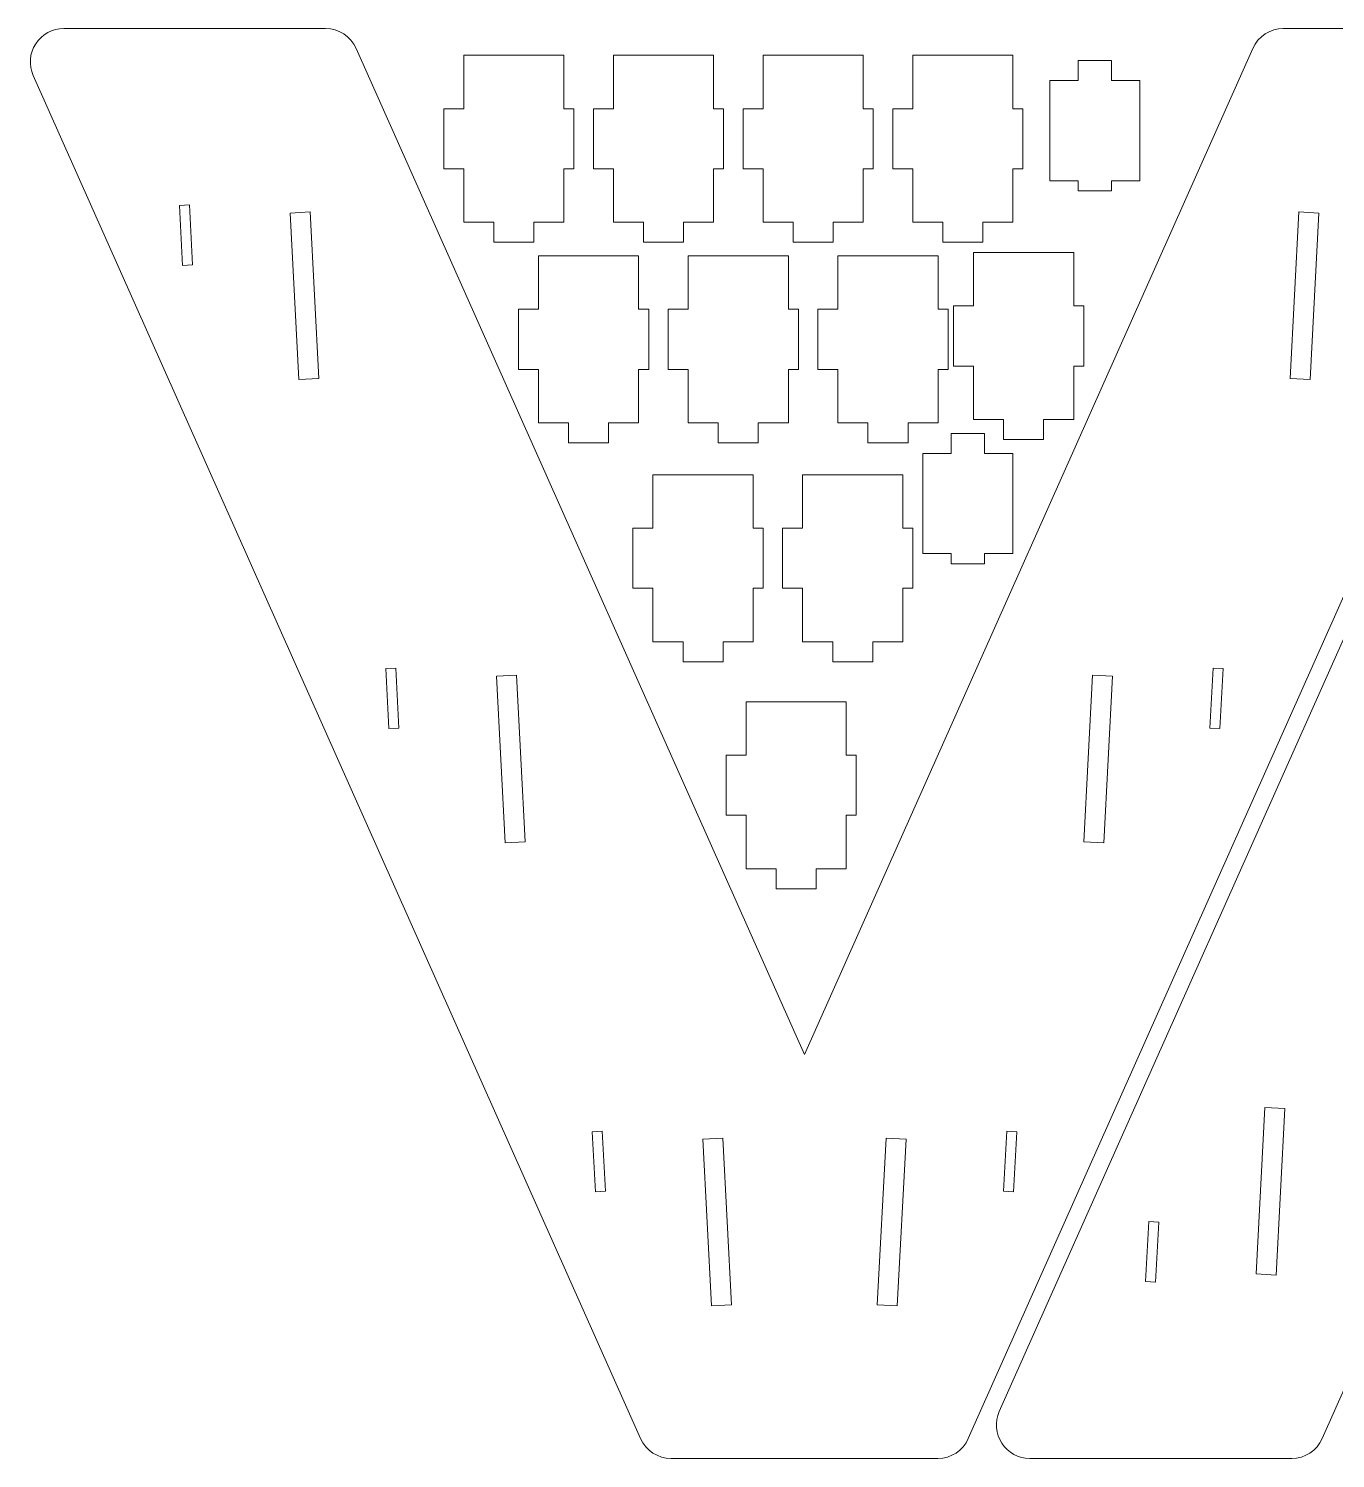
# Model space of a CAD drawing. Header units: millimetres. Extents: x -1167 to 258, y -149 to 849.
# Drawn here: x -520 to -128.4, y -149.2 to 279.2 of the extents above; entities that cross this region are included whole.
import ezdxf

# ---------------------------------------------------------------- set-up
doc = ezdxf.new("R2010")
doc.units = ezdxf.units.MM
doc.header["$MEASUREMENT"] = 0
doc.layers.add('Layer 1', color=7, linetype='Continuous')

msp = doc.modelspace()

# ---------------------------------------------------------------- linework, layer by layer
at = {"layer": 'Layer 1', "color": 230, "lineweight": 20}
for points, knots in [([(-287.4925, -28.1682), (-287.4925, -28.1682), (-421.8675, 273.3157), (-421.8675, 273.3157), (-421.8675, 273.3157), (-423.4747, 276.9218), (-427.0532, 279.2447), (-431.0013, 279.2447), (-431.0013, 279.2447), (-431.0013, 279.2447), (-509.5206, 279.2447), (-509.5206, 279.2447), (-509.5206, 279.2447), (-512.9075, 279.2447), (-516.0643, 277.5303), (-517.9084, 274.6894), (-517.9084, 274.6894), (-519.7525, 271.8485), (-520.0332, 268.2672), (-518.6544, 265.1736), (-518.6544, 265.1736), (-518.6544, 265.1736), (-336.5989, -143.2863), (-336.5989, -143.2863), (-336.5989, -143.2863), (-334.9916, -146.8924), (-331.4131, -149.2153), (-327.4651, -149.2153), (-327.4651, -149.2153), (-327.4651, -149.2153), (-247.5199, -149.2153), (-247.5199, -149.2153), (-247.5199, -149.2153), (-243.5719, -149.2153), (-239.9934, -146.8924), (-238.3861, -143.2863), (-238.3861, -143.2863), (-238.3861, -143.2863), (-56.3306, 265.1736), (-56.3306, 265.1736), (-56.3306, 265.1736), (-54.9518, 268.2672), (-55.2325, 271.8484), (-57.0766, 274.6894), (-57.0766, 274.6894), (-58.9207, 277.5303), (-62.0775, 279.2447), (-65.4644, 279.2447), (-65.4644, 279.2447), (-65.4644, 279.2447), (-143.9837, 279.2447), (-143.9837, 279.2447), (-143.9837, 279.2447), (-147.9318, 279.2447), (-151.5103, 276.9218), (-153.1175, 273.3157), (-153.1175, 273.3157), (-153.1175, 273.3157), (-287.4925, -28.1682), (-287.4925, -28.1682)], [0, 0, 0, 0, 0.0625, 0.0625, 0.0625, 0.0625, 0.125, 0.125, 0.125, 0.125, 0.1875, 0.1875, 0.1875, 0.1875, 0.25, 0.25, 0.25, 0.25, 0.3125, 0.3125, 0.3125, 0.3125, 0.375, 0.375, 0.375, 0.375, 0.4375, 0.4375, 0.4375, 0.4375, 0.5, 0.5, 0.5, 0.5, 0.5625, 0.5625, 0.5625, 0.5625, 0.625, 0.625, 0.625, 0.625, 0.6875, 0.6875, 0.6875, 0.6875, 0.75, 0.75, 0.75, 0.75, 0.8125, 0.8125, 0.8125, 0.8125, 0.875, 0.875, 0.875, 0.875, 1, 1, 1, 1]), ([(2.0676, 158.1976), (2.0676, 158.1976), (136.4426, -143.2863), (136.4426, -143.2863), (136.4426, -143.2863), (138.0498, -146.8924), (141.6283, -149.2153), (145.5764, -149.2153), (145.5764, -149.2153), (145.5764, -149.2153), (224.0957, -149.2153), (224.0957, -149.2153), (224.0957, -149.2153), (227.4826, -149.2153), (230.6394, -147.5009), (232.4835, -144.66), (232.4835, -144.66), (234.3276, -141.8191), (234.6083, -138.2378), (233.2295, -135.1442), (233.2295, -135.1442), (233.2295, -135.1442), (51.174, 273.3157), (51.174, 273.3157), (51.174, 273.3157), (49.5667, 276.9218), (45.9882, 279.2447), (42.0402, 279.2447), (42.0402, 279.2447), (42.0402, 279.2447), (-37.905, 279.2447), (-37.905, 279.2447), (-37.905, 279.2447), (-41.853, 279.2447), (-45.4315, 276.9218), (-47.0388, 273.3157), (-47.0388, 273.3157), (-47.0388, 273.3157), (-229.0943, -135.1442), (-229.0943, -135.1442), (-229.0943, -135.1442), (-230.4731, -138.2378), (-230.1924, -141.819), (-228.3483, -144.66), (-228.3483, -144.66), (-226.5042, -147.5009), (-223.3474, -149.2153), (-219.9605, -149.2153), (-219.9605, -149.2153), (-219.9605, -149.2153), (-141.4412, -149.2153), (-141.4412, -149.2153), (-141.4412, -149.2153), (-137.4931, -149.2153), (-133.9146, -146.8924), (-132.3074, -143.2863), (-132.3074, -143.2863), (-132.3074, -143.2863), (2.0676, 158.1976), (2.0676, 158.1976)], [0, 0, 0, 0, 0.0625, 0.0625, 0.0625, 0.0625, 0.125, 0.125, 0.125, 0.125, 0.1875, 0.1875, 0.1875, 0.1875, 0.25, 0.25, 0.25, 0.25, 0.3125, 0.3125, 0.3125, 0.3125, 0.375, 0.375, 0.375, 0.375, 0.4375, 0.4375, 0.4375, 0.4375, 0.5, 0.5, 0.5, 0.5, 0.5625, 0.5625, 0.5625, 0.5625, 0.625, 0.625, 0.625, 0.625, 0.6875, 0.6875, 0.6875, 0.6875, 0.75, 0.75, 0.75, 0.75, 0.8125, 0.8125, 0.8125, 0.8125, 0.875, 0.875, 0.875, 0.875, 1, 1, 1, 1]), ([(-359.6243, 271.2501), (-359.6243, 271.2501), (-389.6243, 271.2501), (-389.6243, 271.2501), (-389.6243, 271.2501), (-389.6243, 271.2501), (-389.6243, 255.2501), (-389.6243, 255.2501), (-389.6243, 255.2501), (-389.6243, 255.2501), (-395.6243, 255.2501), (-395.6243, 255.2501), (-395.6243, 255.2501), (-395.6243, 255.2501), (-395.6243, 237.2501), (-395.6243, 237.2501), (-395.6243, 237.2501), (-395.6243, 237.2501), (-389.6243, 237.2501), (-389.6243, 237.2501), (-389.6243, 237.2501), (-389.6243, 237.2501), (-389.6243, 221.2501), (-389.6243, 221.2501), (-389.6243, 221.2501), (-389.6243, 221.2501), (-380.6243, 221.2501), (-380.6243, 221.2501), (-380.6243, 221.2501), (-380.6243, 221.2501), (-380.6243, 215.2501), (-380.6243, 215.2501), (-380.6243, 215.2501), (-380.6243, 215.2501), (-368.6243, 215.2501), (-368.6243, 215.2501), (-368.6243, 215.2501), (-368.6243, 215.2501), (-368.6243, 221.2501), (-368.6243, 221.2501), (-368.6243, 221.2501), (-368.6243, 221.2501), (-359.6243, 221.2501), (-359.6243, 221.2501), (-359.6243, 221.2501), (-359.6243, 221.2501), (-359.6243, 237.2501), (-359.6243, 237.2501), (-359.6243, 237.2501), (-359.6243, 237.2501), (-356.6243, 237.2501), (-356.6243, 237.2501), (-356.6243, 237.2501), (-356.6243, 237.2501), (-356.6243, 255.2501), (-356.6243, 255.2501), (-356.6243, 255.2501), (-356.6243, 255.2501), (-359.6243, 255.2501), (-359.6243, 255.2501), (-359.6243, 255.2501), (-359.6243, 255.2501), (-359.6243, 271.2501), (-359.6243, 271.2501)], [0, 0, 0, 0, 0.05882353, 0.05882353, 0.05882353, 0.05882353, 0.11764706, 0.11764706, 0.11764706, 0.11764706, 0.17647059, 0.17647059, 0.17647059, 0.17647059, 0.23529412, 0.23529412, 0.23529412, 0.23529412, 0.29411765, 0.29411765, 0.29411765, 0.29411765, 0.35294118, 0.35294118, 0.35294118, 0.35294118, 0.41176471, 0.41176471, 0.41176471, 0.41176471, 0.47058824, 0.47058824, 0.47058824, 0.47058824, 0.52941176, 0.52941176, 0.52941176, 0.52941176, 0.58823529, 0.58823529, 0.58823529, 0.58823529, 0.64705882, 0.64705882, 0.64705882, 0.64705882, 0.70588235, 0.70588235, 0.70588235, 0.70588235, 0.76470588, 0.76470588, 0.76470588, 0.76470588, 0.82352941, 0.82352941, 0.82352941, 0.82352941, 0.88235294, 0.88235294, 0.88235294, 0.88235294, 1, 1, 1, 1]), ([(-314.7611, 271.2501), (-314.7611, 271.2501), (-344.7611, 271.2501), (-344.7611, 271.2501), (-344.7611, 271.2501), (-344.7611, 271.2501), (-344.7611, 255.2501), (-344.7611, 255.2501), (-344.7611, 255.2501), (-344.7611, 255.2501), (-350.7611, 255.2501), (-350.7611, 255.2501), (-350.7611, 255.2501), (-350.7611, 255.2501), (-350.7611, 237.2501), (-350.7611, 237.2501), (-350.7611, 237.2501), (-350.7611, 237.2501), (-344.7611, 237.2501), (-344.7611, 237.2501), (-344.7611, 237.2501), (-344.7611, 237.2501), (-344.7611, 221.2501), (-344.7611, 221.2501), (-344.7611, 221.2501), (-344.7611, 221.2501), (-335.7611, 221.2501), (-335.7611, 221.2501), (-335.7611, 221.2501), (-335.7611, 221.2501), (-335.7611, 215.2501), (-335.7611, 215.2501), (-335.7611, 215.2501), (-335.7611, 215.2501), (-323.7611, 215.2501), (-323.7611, 215.2501), (-323.7611, 215.2501), (-323.7611, 215.2501), (-323.7611, 221.2501), (-323.7611, 221.2501), (-323.7611, 221.2501), (-323.7611, 221.2501), (-314.7611, 221.2501), (-314.7611, 221.2501), (-314.7611, 221.2501), (-314.7611, 221.2501), (-314.7611, 237.2501), (-314.7611, 237.2501), (-314.7611, 237.2501), (-314.7611, 237.2501), (-311.7611, 237.2501), (-311.7611, 237.2501), (-311.7611, 237.2501), (-311.7611, 237.2501), (-311.7611, 255.2501), (-311.7611, 255.2501), (-311.7611, 255.2501), (-311.7611, 255.2501), (-314.7611, 255.2501), (-314.7611, 255.2501), (-314.7611, 255.2501), (-314.7611, 255.2501), (-314.7611, 271.2501), (-314.7611, 271.2501)], [0, 0, 0, 0, 0.05882353, 0.05882353, 0.05882353, 0.05882353, 0.11764706, 0.11764706, 0.11764706, 0.11764706, 0.17647059, 0.17647059, 0.17647059, 0.17647059, 0.23529412, 0.23529412, 0.23529412, 0.23529412, 0.29411765, 0.29411765, 0.29411765, 0.29411765, 0.35294118, 0.35294118, 0.35294118, 0.35294118, 0.41176471, 0.41176471, 0.41176471, 0.41176471, 0.47058824, 0.47058824, 0.47058824, 0.47058824, 0.52941176, 0.52941176, 0.52941176, 0.52941176, 0.58823529, 0.58823529, 0.58823529, 0.58823529, 0.64705882, 0.64705882, 0.64705882, 0.64705882, 0.70588235, 0.70588235, 0.70588235, 0.70588235, 0.76470588, 0.76470588, 0.76470588, 0.76470588, 0.82352941, 0.82352941, 0.82352941, 0.82352941, 0.88235294, 0.88235294, 0.88235294, 0.88235294, 1, 1, 1, 1]), ([(-269.8979, 271.2501), (-269.8979, 271.2501), (-299.8979, 271.2501), (-299.8979, 271.2501), (-299.8979, 271.2501), (-299.8979, 271.2501), (-299.8979, 255.2501), (-299.8979, 255.2501), (-299.8979, 255.2501), (-299.8979, 255.2501), (-305.8979, 255.2501), (-305.8979, 255.2501), (-305.8979, 255.2501), (-305.8979, 255.2501), (-305.8979, 237.2501), (-305.8979, 237.2501), (-305.8979, 237.2501), (-305.8979, 237.2501), (-299.8979, 237.2501), (-299.8979, 237.2501), (-299.8979, 237.2501), (-299.8979, 237.2501), (-299.8979, 221.2501), (-299.8979, 221.2501), (-299.8979, 221.2501), (-299.8979, 221.2501), (-290.8979, 221.2501), (-290.8979, 221.2501), (-290.8979, 221.2501), (-290.8979, 221.2501), (-290.8979, 215.2501), (-290.8979, 215.2501), (-290.8979, 215.2501), (-290.8979, 215.2501), (-278.8979, 215.2501), (-278.8979, 215.2501), (-278.8979, 215.2501), (-278.8979, 215.2501), (-278.8979, 221.2501), (-278.8979, 221.2501), (-278.8979, 221.2501), (-278.8979, 221.2501), (-269.8979, 221.2501), (-269.8979, 221.2501), (-269.8979, 221.2501), (-269.8979, 221.2501), (-269.8979, 237.2501), (-269.8979, 237.2501), (-269.8979, 237.2501), (-269.8979, 237.2501), (-266.8979, 237.2501), (-266.8979, 237.2501), (-266.8979, 237.2501), (-266.8979, 237.2501), (-266.8979, 255.2501), (-266.8979, 255.2501), (-266.8979, 255.2501), (-266.8979, 255.2501), (-269.8979, 255.2501), (-269.8979, 255.2501), (-269.8979, 255.2501), (-269.8979, 255.2501), (-269.8979, 271.2501), (-269.8979, 271.2501)], [0, 0, 0, 0, 0.05882353, 0.05882353, 0.05882353, 0.05882353, 0.11764706, 0.11764706, 0.11764706, 0.11764706, 0.17647059, 0.17647059, 0.17647059, 0.17647059, 0.23529412, 0.23529412, 0.23529412, 0.23529412, 0.29411765, 0.29411765, 0.29411765, 0.29411765, 0.35294118, 0.35294118, 0.35294118, 0.35294118, 0.41176471, 0.41176471, 0.41176471, 0.41176471, 0.47058824, 0.47058824, 0.47058824, 0.47058824, 0.52941176, 0.52941176, 0.52941176, 0.52941176, 0.58823529, 0.58823529, 0.58823529, 0.58823529, 0.64705882, 0.64705882, 0.64705882, 0.64705882, 0.70588235, 0.70588235, 0.70588235, 0.70588235, 0.76470588, 0.76470588, 0.76470588, 0.76470588, 0.82352941, 0.82352941, 0.82352941, 0.82352941, 0.88235294, 0.88235294, 0.88235294, 0.88235294, 1, 1, 1, 1]), ([(-225.0347, 271.2501), (-225.0347, 271.2501), (-255.0347, 271.2501), (-255.0347, 271.2501), (-255.0347, 271.2501), (-255.0347, 271.2501), (-255.0347, 255.2501), (-255.0347, 255.2501), (-255.0347, 255.2501), (-255.0347, 255.2501), (-261.0347, 255.2501), (-261.0347, 255.2501), (-261.0347, 255.2501), (-261.0347, 255.2501), (-261.0347, 237.2501), (-261.0347, 237.2501), (-261.0347, 237.2501), (-261.0347, 237.2501), (-255.0347, 237.2501), (-255.0347, 237.2501), (-255.0347, 237.2501), (-255.0347, 237.2501), (-255.0347, 221.2501), (-255.0347, 221.2501), (-255.0347, 221.2501), (-255.0347, 221.2501), (-246.0347, 221.2501), (-246.0347, 221.2501), (-246.0347, 221.2501), (-246.0347, 221.2501), (-246.0347, 215.2501), (-246.0347, 215.2501), (-246.0347, 215.2501), (-246.0347, 215.2501), (-234.0347, 215.2501), (-234.0347, 215.2501), (-234.0347, 215.2501), (-234.0347, 215.2501), (-234.0347, 221.2501), (-234.0347, 221.2501), (-234.0347, 221.2501), (-234.0347, 221.2501), (-225.0347, 221.2501), (-225.0347, 221.2501), (-225.0347, 221.2501), (-225.0347, 221.2501), (-225.0347, 237.2501), (-225.0347, 237.2501), (-225.0347, 237.2501), (-225.0347, 237.2501), (-222.0347, 237.2501), (-222.0347, 237.2501), (-222.0347, 237.2501), (-222.0347, 237.2501), (-222.0347, 255.2501), (-222.0347, 255.2501), (-222.0347, 255.2501), (-222.0347, 255.2501), (-225.0347, 255.2501), (-225.0347, 255.2501), (-225.0347, 255.2501), (-225.0347, 255.2501), (-225.0347, 271.2501), (-225.0347, 271.2501)], [0, 0, 0, 0, 0.05882353, 0.05882353, 0.05882353, 0.05882353, 0.11764706, 0.11764706, 0.11764706, 0.11764706, 0.17647059, 0.17647059, 0.17647059, 0.17647059, 0.23529412, 0.23529412, 0.23529412, 0.23529412, 0.29411765, 0.29411765, 0.29411765, 0.29411765, 0.35294118, 0.35294118, 0.35294118, 0.35294118, 0.41176471, 0.41176471, 0.41176471, 0.41176471, 0.47058824, 0.47058824, 0.47058824, 0.47058824, 0.52941176, 0.52941176, 0.52941176, 0.52941176, 0.58823529, 0.58823529, 0.58823529, 0.58823529, 0.64705882, 0.64705882, 0.64705882, 0.64705882, 0.70588235, 0.70588235, 0.70588235, 0.70588235, 0.76470588, 0.76470588, 0.76470588, 0.76470588, 0.82352941, 0.82352941, 0.82352941, 0.82352941, 0.88235294, 0.88235294, 0.88235294, 0.88235294, 1, 1, 1, 1]), ([(-213.9508, 263.6619), (-213.9508, 263.6619), (-213.9508, 233.6619), (-213.9508, 233.6619), (-213.9508, 233.6619), (-213.9508, 233.6619), (-205.4508, 233.6619), (-205.4508, 233.6619), (-205.4508, 233.6619), (-205.4508, 233.6619), (-205.4508, 230.6619), (-205.4508, 230.6619), (-205.4508, 230.6619), (-205.4508, 230.6619), (-195.4508, 230.6619), (-195.4508, 230.6619), (-195.4508, 230.6619), (-195.4508, 230.6619), (-195.4508, 233.6619), (-195.4508, 233.6619), (-195.4508, 233.6619), (-195.4508, 233.6619), (-186.9508, 233.6619), (-186.9508, 233.6619), (-186.9508, 233.6619), (-186.9508, 233.6619), (-186.9508, 263.6619), (-186.9508, 263.6619), (-186.9508, 263.6619), (-186.9508, 263.6619), (-195.4508, 263.6619), (-195.4508, 263.6619), (-195.4508, 263.6619), (-195.4508, 263.6619), (-195.4508, 269.6619), (-195.4508, 269.6619), (-195.4508, 269.6619), (-195.4508, 269.6619), (-205.4508, 269.6619), (-205.4508, 269.6619), (-205.4508, 269.6619), (-205.4508, 269.6619), (-205.4508, 263.6619), (-205.4508, 263.6619), (-205.4508, 263.6619), (-205.4508, 263.6619), (-213.9508, 263.6619), (-213.9508, 263.6619)], [0, 0, 0, 0, 0.07692308, 0.07692308, 0.07692308, 0.07692308, 0.15384615, 0.15384615, 0.15384615, 0.15384615, 0.23076923, 0.23076923, 0.23076923, 0.23076923, 0.30769231, 0.30769231, 0.30769231, 0.30769231, 0.38461538, 0.38461538, 0.38461538, 0.38461538, 0.46153846, 0.46153846, 0.46153846, 0.46153846, 0.53846154, 0.53846154, 0.53846154, 0.53846154, 0.61538462, 0.61538462, 0.61538462, 0.61538462, 0.69230769, 0.69230769, 0.69230769, 0.69230769, 0.76923077, 0.76923077, 0.76923077, 0.76923077, 0.84615385, 0.84615385, 0.84615385, 0.84615385, 1, 1, 1, 1]), ([(-471.8207, 226.403), (-471.8207, 226.403), (-470.8787, 208.4277), (-470.8787, 208.4277), (-470.8787, 208.4277), (-470.8787, 208.4277), (-473.8746, 208.2707), (-473.8746, 208.2707), (-473.8746, 208.2707), (-473.8746, 208.2707), (-474.8166, 226.246), (-474.8166, 226.246), (-474.8166, 226.246), (-474.8166, 226.246), (-471.8207, 226.403), (-471.8207, 226.403)], [0, 0, 0, 0, 0.2, 0.2, 0.2, 0.2, 0.4, 0.4, 0.4, 0.4, 0.6, 0.6, 0.6, 0.6, 1, 1, 1, 1]), ([(-435.6607, 224.2926), (-435.6607, 224.2926), (-433.0439, 174.3611), (-433.0439, 174.3611), (-433.0439, 174.3611), (-433.0439, 174.3611), (-439.0357, 174.0471), (-439.0357, 174.0471), (-439.0357, 174.0471), (-439.0357, 174.0471), (-441.6525, 223.9786), (-441.6525, 223.9786), (-441.6525, 223.9786), (-441.6525, 223.9786), (-435.6607, 224.2926), (-435.6607, 224.2926)], [0, 0, 0, 0, 0.2, 0.2, 0.2, 0.2, 0.4, 0.4, 0.4, 0.4, 0.6, 0.6, 0.6, 0.6, 1, 1, 1, 1]), ([(-141.9411, 174.3611), (-141.9411, 174.3611), (-139.3243, 224.2926), (-139.3243, 224.2926), (-139.3243, 224.2926), (-139.3243, 224.2926), (-133.3325, 223.9786), (-133.3325, 223.9786), (-133.3325, 223.9786), (-133.3325, 223.9786), (-135.9493, 174.0471), (-135.9493, 174.0471), (-135.9493, 174.0471), (-135.9493, 174.0471), (-141.9411, 174.3611), (-141.9411, 174.3611)], [0, 0, 0, 0, 0.2, 0.2, 0.2, 0.2, 0.4, 0.4, 0.4, 0.4, 0.6, 0.6, 0.6, 0.6, 1, 1, 1, 1]), ([(-337.1876, 211.1368), (-337.1876, 211.1368), (-367.1876, 211.1368), (-367.1876, 211.1368), (-367.1876, 211.1368), (-367.1876, 211.1368), (-367.1876, 195.1368), (-367.1876, 195.1368), (-367.1876, 195.1368), (-367.1876, 195.1368), (-373.1876, 195.1368), (-373.1876, 195.1368), (-373.1876, 195.1368), (-373.1876, 195.1368), (-373.1876, 177.1368), (-373.1876, 177.1368), (-373.1876, 177.1368), (-373.1876, 177.1368), (-367.1876, 177.1368), (-367.1876, 177.1368), (-367.1876, 177.1368), (-367.1876, 177.1368), (-367.1876, 161.1368), (-367.1876, 161.1368), (-367.1876, 161.1368), (-367.1876, 161.1368), (-358.1876, 161.1368), (-358.1876, 161.1368), (-358.1876, 161.1368), (-358.1876, 161.1368), (-358.1876, 155.1368), (-358.1876, 155.1368), (-358.1876, 155.1368), (-358.1876, 155.1368), (-346.1876, 155.1368), (-346.1876, 155.1368), (-346.1876, 155.1368), (-346.1876, 155.1368), (-346.1876, 161.1368), (-346.1876, 161.1368), (-346.1876, 161.1368), (-346.1876, 161.1368), (-337.1876, 161.1368), (-337.1876, 161.1368), (-337.1876, 161.1368), (-337.1876, 161.1368), (-337.1876, 177.1368), (-337.1876, 177.1368), (-337.1876, 177.1368), (-337.1876, 177.1368), (-334.1876, 177.1368), (-334.1876, 177.1368), (-334.1876, 177.1368), (-334.1876, 177.1368), (-334.1876, 195.1368), (-334.1876, 195.1368), (-334.1876, 195.1368), (-334.1876, 195.1368), (-337.1876, 195.1368), (-337.1876, 195.1368), (-337.1876, 195.1368), (-337.1876, 195.1368), (-337.1876, 211.1368), (-337.1876, 211.1368)], [0, 0, 0, 0, 0.05882353, 0.05882353, 0.05882353, 0.05882353, 0.11764706, 0.11764706, 0.11764706, 0.11764706, 0.17647059, 0.17647059, 0.17647059, 0.17647059, 0.23529412, 0.23529412, 0.23529412, 0.23529412, 0.29411765, 0.29411765, 0.29411765, 0.29411765, 0.35294118, 0.35294118, 0.35294118, 0.35294118, 0.41176471, 0.41176471, 0.41176471, 0.41176471, 0.47058824, 0.47058824, 0.47058824, 0.47058824, 0.52941176, 0.52941176, 0.52941176, 0.52941176, 0.58823529, 0.58823529, 0.58823529, 0.58823529, 0.64705882, 0.64705882, 0.64705882, 0.64705882, 0.70588235, 0.70588235, 0.70588235, 0.70588235, 0.76470588, 0.76470588, 0.76470588, 0.76470588, 0.82352941, 0.82352941, 0.82352941, 0.82352941, 0.88235294, 0.88235294, 0.88235294, 0.88235294, 1, 1, 1, 1]), ([(-292.3244, 211.1368), (-292.3244, 211.1368), (-322.3244, 211.1368), (-322.3244, 211.1368), (-322.3244, 211.1368), (-322.3244, 211.1368), (-322.3244, 195.1368), (-322.3244, 195.1368), (-322.3244, 195.1368), (-322.3244, 195.1368), (-328.3244, 195.1368), (-328.3244, 195.1368), (-328.3244, 195.1368), (-328.3244, 195.1368), (-328.3244, 177.1368), (-328.3244, 177.1368), (-328.3244, 177.1368), (-328.3244, 177.1368), (-322.3244, 177.1368), (-322.3244, 177.1368), (-322.3244, 177.1368), (-322.3244, 177.1368), (-322.3244, 161.1368), (-322.3244, 161.1368), (-322.3244, 161.1368), (-322.3244, 161.1368), (-313.3244, 161.1368), (-313.3244, 161.1368), (-313.3244, 161.1368), (-313.3244, 161.1368), (-313.3244, 155.1368), (-313.3244, 155.1368), (-313.3244, 155.1368), (-313.3244, 155.1368), (-301.3244, 155.1368), (-301.3244, 155.1368), (-301.3244, 155.1368), (-301.3244, 155.1368), (-301.3244, 161.1368), (-301.3244, 161.1368), (-301.3244, 161.1368), (-301.3244, 161.1368), (-292.3244, 161.1368), (-292.3244, 161.1368), (-292.3244, 161.1368), (-292.3244, 161.1368), (-292.3244, 177.1368), (-292.3244, 177.1368), (-292.3244, 177.1368), (-292.3244, 177.1368), (-289.3244, 177.1368), (-289.3244, 177.1368), (-289.3244, 177.1368), (-289.3244, 177.1368), (-289.3244, 195.1368), (-289.3244, 195.1368), (-289.3244, 195.1368), (-289.3244, 195.1368), (-292.3244, 195.1368), (-292.3244, 195.1368), (-292.3244, 195.1368), (-292.3244, 195.1368), (-292.3244, 211.1368), (-292.3244, 211.1368)], [0, 0, 0, 0, 0.05882353, 0.05882353, 0.05882353, 0.05882353, 0.11764706, 0.11764706, 0.11764706, 0.11764706, 0.17647059, 0.17647059, 0.17647059, 0.17647059, 0.23529412, 0.23529412, 0.23529412, 0.23529412, 0.29411765, 0.29411765, 0.29411765, 0.29411765, 0.35294118, 0.35294118, 0.35294118, 0.35294118, 0.41176471, 0.41176471, 0.41176471, 0.41176471, 0.47058824, 0.47058824, 0.47058824, 0.47058824, 0.52941176, 0.52941176, 0.52941176, 0.52941176, 0.58823529, 0.58823529, 0.58823529, 0.58823529, 0.64705882, 0.64705882, 0.64705882, 0.64705882, 0.70588235, 0.70588235, 0.70588235, 0.70588235, 0.76470588, 0.76470588, 0.76470588, 0.76470588, 0.82352941, 0.82352941, 0.82352941, 0.82352941, 0.88235294, 0.88235294, 0.88235294, 0.88235294, 1, 1, 1, 1]), ([(-247.4612, 211.1368), (-247.4612, 211.1368), (-277.4612, 211.1368), (-277.4612, 211.1368), (-277.4612, 211.1368), (-277.4612, 211.1368), (-277.4612, 195.1368), (-277.4612, 195.1368), (-277.4612, 195.1368), (-277.4612, 195.1368), (-283.4612, 195.1368), (-283.4612, 195.1368), (-283.4612, 195.1368), (-283.4612, 195.1368), (-283.4612, 177.1368), (-283.4612, 177.1368), (-283.4612, 177.1368), (-283.4612, 177.1368), (-277.4612, 177.1368), (-277.4612, 177.1368), (-277.4612, 177.1368), (-277.4612, 177.1368), (-277.4612, 161.1368), (-277.4612, 161.1368), (-277.4612, 161.1368), (-277.4612, 161.1368), (-268.4612, 161.1368), (-268.4612, 161.1368), (-268.4612, 161.1368), (-268.4612, 161.1368), (-268.4612, 155.1368), (-268.4612, 155.1368), (-268.4612, 155.1368), (-268.4612, 155.1368), (-256.4612, 155.1368), (-256.4612, 155.1368), (-256.4612, 155.1368), (-256.4612, 155.1368), (-256.4612, 161.1368), (-256.4612, 161.1368), (-256.4612, 161.1368), (-256.4612, 161.1368), (-247.4612, 161.1368), (-247.4612, 161.1368), (-247.4612, 161.1368), (-247.4612, 161.1368), (-247.4612, 177.1368), (-247.4612, 177.1368), (-247.4612, 177.1368), (-247.4612, 177.1368), (-244.4612, 177.1368), (-244.4612, 177.1368), (-244.4612, 177.1368), (-244.4612, 177.1368), (-244.4612, 195.1368), (-244.4612, 195.1368), (-244.4612, 195.1368), (-244.4612, 195.1368), (-247.4612, 195.1368), (-247.4612, 195.1368), (-247.4612, 195.1368), (-247.4612, 195.1368), (-247.4612, 211.1368), (-247.4612, 211.1368)], [0, 0, 0, 0, 0.05882353, 0.05882353, 0.05882353, 0.05882353, 0.11764706, 0.11764706, 0.11764706, 0.11764706, 0.17647059, 0.17647059, 0.17647059, 0.17647059, 0.23529412, 0.23529412, 0.23529412, 0.23529412, 0.29411765, 0.29411765, 0.29411765, 0.29411765, 0.35294118, 0.35294118, 0.35294118, 0.35294118, 0.41176471, 0.41176471, 0.41176471, 0.41176471, 0.47058824, 0.47058824, 0.47058824, 0.47058824, 0.52941176, 0.52941176, 0.52941176, 0.52941176, 0.58823529, 0.58823529, 0.58823529, 0.58823529, 0.64705882, 0.64705882, 0.64705882, 0.64705882, 0.70588235, 0.70588235, 0.70588235, 0.70588235, 0.76470588, 0.76470588, 0.76470588, 0.76470588, 0.82352941, 0.82352941, 0.82352941, 0.82352941, 0.88235294, 0.88235294, 0.88235294, 0.88235294, 1, 1, 1, 1]), ([(-206.8111, 212.1218), (-206.8111, 212.1218), (-236.8111, 212.1218), (-236.8111, 212.1218), (-236.8111, 212.1218), (-236.8111, 212.1218), (-236.8111, 196.1218), (-236.8111, 196.1218), (-236.8111, 196.1218), (-236.8111, 196.1218), (-242.8111, 196.1218), (-242.8111, 196.1218), (-242.8111, 196.1218), (-242.8111, 196.1218), (-242.8111, 178.1218), (-242.8111, 178.1218), (-242.8111, 178.1218), (-242.8111, 178.1218), (-236.8111, 178.1218), (-236.8111, 178.1218), (-236.8111, 178.1218), (-236.8111, 178.1218), (-236.8111, 162.1218), (-236.8111, 162.1218), (-236.8111, 162.1218), (-236.8111, 162.1218), (-227.8111, 162.1218), (-227.8111, 162.1218), (-227.8111, 162.1218), (-227.8111, 162.1218), (-227.8111, 156.1218), (-227.8111, 156.1218), (-227.8111, 156.1218), (-227.8111, 156.1218), (-215.8111, 156.1218), (-215.8111, 156.1218), (-215.8111, 156.1218), (-215.8111, 156.1218), (-215.8111, 162.1218), (-215.8111, 162.1218), (-215.8111, 162.1218), (-215.8111, 162.1218), (-206.8111, 162.1218), (-206.8111, 162.1218), (-206.8111, 162.1218), (-206.8111, 162.1218), (-206.8111, 178.1218), (-206.8111, 178.1218), (-206.8111, 178.1218), (-206.8111, 178.1218), (-203.8111, 178.1218), (-203.8111, 178.1218), (-203.8111, 178.1218), (-203.8111, 178.1218), (-203.8111, 196.1218), (-203.8111, 196.1218), (-203.8111, 196.1218), (-203.8111, 196.1218), (-206.8111, 196.1218), (-206.8111, 196.1218), (-206.8111, 196.1218), (-206.8111, 196.1218), (-206.8111, 212.1218), (-206.8111, 212.1218)], [0, 0, 0, 0, 0.05882353, 0.05882353, 0.05882353, 0.05882353, 0.11764706, 0.11764706, 0.11764706, 0.11764706, 0.17647059, 0.17647059, 0.17647059, 0.17647059, 0.23529412, 0.23529412, 0.23529412, 0.23529412, 0.29411765, 0.29411765, 0.29411765, 0.29411765, 0.35294118, 0.35294118, 0.35294118, 0.35294118, 0.41176471, 0.41176471, 0.41176471, 0.41176471, 0.47058824, 0.47058824, 0.47058824, 0.47058824, 0.52941176, 0.52941176, 0.52941176, 0.52941176, 0.58823529, 0.58823529, 0.58823529, 0.58823529, 0.64705882, 0.64705882, 0.64705882, 0.64705882, 0.70588235, 0.70588235, 0.70588235, 0.70588235, 0.76470588, 0.76470588, 0.76470588, 0.76470588, 0.82352941, 0.82352941, 0.82352941, 0.82352941, 0.88235294, 0.88235294, 0.88235294, 0.88235294, 1, 1, 1, 1]), ([(-252.0508, 151.9019), (-252.0508, 151.9019), (-252.0508, 121.9019), (-252.0508, 121.9019), (-252.0508, 121.9019), (-252.0508, 121.9019), (-243.5508, 121.9019), (-243.5508, 121.9019), (-243.5508, 121.9019), (-243.5508, 121.9019), (-243.5508, 118.9019), (-243.5508, 118.9019), (-243.5508, 118.9019), (-243.5508, 118.9019), (-233.5508, 118.9019), (-233.5508, 118.9019), (-233.5508, 118.9019), (-233.5508, 118.9019), (-233.5508, 121.9019), (-233.5508, 121.9019), (-233.5508, 121.9019), (-233.5508, 121.9019), (-225.0508, 121.9019), (-225.0508, 121.9019), (-225.0508, 121.9019), (-225.0508, 121.9019), (-225.0508, 151.9019), (-225.0508, 151.9019), (-225.0508, 151.9019), (-225.0508, 151.9019), (-233.5508, 151.9019), (-233.5508, 151.9019), (-233.5508, 151.9019), (-233.5508, 151.9019), (-233.5508, 157.9019), (-233.5508, 157.9019), (-233.5508, 157.9019), (-233.5508, 157.9019), (-243.5508, 157.9019), (-243.5508, 157.9019), (-243.5508, 157.9019), (-243.5508, 157.9019), (-243.5508, 151.9019), (-243.5508, 151.9019), (-243.5508, 151.9019), (-243.5508, 151.9019), (-252.0508, 151.9019), (-252.0508, 151.9019)], [0, 0, 0, 0, 0.07692308, 0.07692308, 0.07692308, 0.07692308, 0.15384615, 0.15384615, 0.15384615, 0.15384615, 0.23076923, 0.23076923, 0.23076923, 0.23076923, 0.30769231, 0.30769231, 0.30769231, 0.30769231, 0.38461538, 0.38461538, 0.38461538, 0.38461538, 0.46153846, 0.46153846, 0.46153846, 0.46153846, 0.53846154, 0.53846154, 0.53846154, 0.53846154, 0.61538462, 0.61538462, 0.61538462, 0.61538462, 0.69230769, 0.69230769, 0.69230769, 0.69230769, 0.76923077, 0.76923077, 0.76923077, 0.76923077, 0.84615385, 0.84615385, 0.84615385, 0.84615385, 1, 1, 1, 1]), ([(-302.8976, 145.5201), (-302.8976, 145.5201), (-332.8976, 145.5201), (-332.8976, 145.5201), (-332.8976, 145.5201), (-332.8976, 145.5201), (-332.8976, 129.5201), (-332.8976, 129.5201), (-332.8976, 129.5201), (-332.8976, 129.5201), (-338.8976, 129.5201), (-338.8976, 129.5201), (-338.8976, 129.5201), (-338.8976, 129.5201), (-338.8976, 111.5201), (-338.8976, 111.5201), (-338.8976, 111.5201), (-338.8976, 111.5201), (-332.8976, 111.5201), (-332.8976, 111.5201), (-332.8976, 111.5201), (-332.8976, 111.5201), (-332.8976, 95.5201), (-332.8976, 95.5201), (-332.8976, 95.5201), (-332.8976, 95.5201), (-323.8976, 95.5201), (-323.8976, 95.5201), (-323.8976, 95.5201), (-323.8976, 95.5201), (-323.8976, 89.5201), (-323.8976, 89.5201), (-323.8976, 89.5201), (-323.8976, 89.5201), (-311.8976, 89.5201), (-311.8976, 89.5201), (-311.8976, 89.5201), (-311.8976, 89.5201), (-311.8976, 95.5201), (-311.8976, 95.5201), (-311.8976, 95.5201), (-311.8976, 95.5201), (-302.8976, 95.5201), (-302.8976, 95.5201), (-302.8976, 95.5201), (-302.8976, 95.5201), (-302.8976, 111.5201), (-302.8976, 111.5201), (-302.8976, 111.5201), (-302.8976, 111.5201), (-299.8976, 111.5201), (-299.8976, 111.5201), (-299.8976, 111.5201), (-299.8976, 111.5201), (-299.8976, 129.5201), (-299.8976, 129.5201), (-299.8976, 129.5201), (-299.8976, 129.5201), (-302.8976, 129.5201), (-302.8976, 129.5201), (-302.8976, 129.5201), (-302.8976, 129.5201), (-302.8976, 145.5201), (-302.8976, 145.5201)], [0, 0, 0, 0, 0.05882353, 0.05882353, 0.05882353, 0.05882353, 0.11764706, 0.11764706, 0.11764706, 0.11764706, 0.17647059, 0.17647059, 0.17647059, 0.17647059, 0.23529412, 0.23529412, 0.23529412, 0.23529412, 0.29411765, 0.29411765, 0.29411765, 0.29411765, 0.35294118, 0.35294118, 0.35294118, 0.35294118, 0.41176471, 0.41176471, 0.41176471, 0.41176471, 0.47058824, 0.47058824, 0.47058824, 0.47058824, 0.52941176, 0.52941176, 0.52941176, 0.52941176, 0.58823529, 0.58823529, 0.58823529, 0.58823529, 0.64705882, 0.64705882, 0.64705882, 0.64705882, 0.70588235, 0.70588235, 0.70588235, 0.70588235, 0.76470588, 0.76470588, 0.76470588, 0.76470588, 0.82352941, 0.82352941, 0.82352941, 0.82352941, 0.88235294, 0.88235294, 0.88235294, 0.88235294, 1, 1, 1, 1]), ([(-258.0344, 145.5201), (-258.0344, 145.5201), (-288.0344, 145.5201), (-288.0344, 145.5201), (-288.0344, 145.5201), (-288.0344, 145.5201), (-288.0344, 129.5201), (-288.0344, 129.5201), (-288.0344, 129.5201), (-288.0344, 129.5201), (-294.0344, 129.5201), (-294.0344, 129.5201), (-294.0344, 129.5201), (-294.0344, 129.5201), (-294.0344, 111.5201), (-294.0344, 111.5201), (-294.0344, 111.5201), (-294.0344, 111.5201), (-288.0344, 111.5201), (-288.0344, 111.5201), (-288.0344, 111.5201), (-288.0344, 111.5201), (-288.0344, 95.5201), (-288.0344, 95.5201), (-288.0344, 95.5201), (-288.0344, 95.5201), (-279.0344, 95.5201), (-279.0344, 95.5201), (-279.0344, 95.5201), (-279.0344, 95.5201), (-279.0344, 89.5201), (-279.0344, 89.5201), (-279.0344, 89.5201), (-279.0344, 89.5201), (-267.0344, 89.5201), (-267.0344, 89.5201), (-267.0344, 89.5201), (-267.0344, 89.5201), (-267.0344, 95.5201), (-267.0344, 95.5201), (-267.0344, 95.5201), (-267.0344, 95.5201), (-258.0344, 95.5201), (-258.0344, 95.5201), (-258.0344, 95.5201), (-258.0344, 95.5201), (-258.0344, 111.5201), (-258.0344, 111.5201), (-258.0344, 111.5201), (-258.0344, 111.5201), (-255.0344, 111.5201), (-255.0344, 111.5201), (-255.0344, 111.5201), (-255.0344, 111.5201), (-255.0344, 129.5201), (-255.0344, 129.5201), (-255.0344, 129.5201), (-255.0344, 129.5201), (-258.0344, 129.5201), (-258.0344, 129.5201), (-258.0344, 129.5201), (-258.0344, 129.5201), (-258.0344, 145.5201), (-258.0344, 145.5201)], [0, 0, 0, 0, 0.05882353, 0.05882353, 0.05882353, 0.05882353, 0.11764706, 0.11764706, 0.11764706, 0.11764706, 0.17647059, 0.17647059, 0.17647059, 0.17647059, 0.23529412, 0.23529412, 0.23529412, 0.23529412, 0.29411765, 0.29411765, 0.29411765, 0.29411765, 0.35294118, 0.35294118, 0.35294118, 0.35294118, 0.41176471, 0.41176471, 0.41176471, 0.41176471, 0.47058824, 0.47058824, 0.47058824, 0.47058824, 0.52941176, 0.52941176, 0.52941176, 0.52941176, 0.58823529, 0.58823529, 0.58823529, 0.58823529, 0.64705882, 0.64705882, 0.64705882, 0.64705882, 0.70588235, 0.70588235, 0.70588235, 0.70588235, 0.76470588, 0.76470588, 0.76470588, 0.76470588, 0.82352941, 0.82352941, 0.82352941, 0.82352941, 0.88235294, 0.88235294, 0.88235294, 0.88235294, 1, 1, 1, 1]), ([(-412.9568, 87.4572), (-412.9568, 87.4572), (-409.9609, 87.6142), (-409.9609, 87.6142), (-409.9609, 87.6142), (-409.9609, 87.6142), (-409.0189, 69.6389), (-409.0189, 69.6389), (-409.0189, 69.6389), (-409.0189, 69.6389), (-412.0147, 69.4819), (-412.0147, 69.4819), (-412.0147, 69.4819), (-412.0147, 69.4819), (-412.9568, 87.4572), (-412.9568, 87.4572)], [0, 0, 0, 0, 0.2, 0.2, 0.2, 0.2, 0.4, 0.4, 0.4, 0.4, 0.6, 0.6, 0.6, 0.6, 1, 1, 1, 1]), ([(-165.9661, 69.6389), (-165.9661, 69.6389), (-165.0241, 87.6142), (-165.0241, 87.6142), (-165.0241, 87.6142), (-165.0241, 87.6142), (-162.0282, 87.4572), (-162.0282, 87.4572), (-162.0282, 87.4572), (-162.0282, 87.4572), (-162.9703, 69.4819), (-162.9703, 69.4819), (-162.9703, 69.4819), (-162.9703, 69.4819), (-165.9661, 69.6389), (-165.9661, 69.6389)], [0, 0, 0, 0, 0.2, 0.2, 0.2, 0.2, 0.4, 0.4, 0.4, 0.4, 0.6, 0.6, 0.6, 0.6, 1, 1, 1, 1]), ([(-379.7927, 85.1898), (-379.7927, 85.1898), (-373.8009, 85.5038), (-373.8009, 85.5038), (-373.8009, 85.5038), (-373.8009, 85.5038), (-371.1841, 35.5723), (-371.1841, 35.5723), (-371.1841, 35.5723), (-371.1841, 35.5723), (-377.1759, 35.2583), (-377.1759, 35.2583), (-377.1759, 35.2583), (-377.1759, 35.2583), (-379.7927, 85.1898), (-379.7927, 85.1898)], [0, 0, 0, 0, 0.2, 0.2, 0.2, 0.2, 0.4, 0.4, 0.4, 0.4, 0.6, 0.6, 0.6, 0.6, 1, 1, 1, 1]), ([(-203.8009, 35.5723), (-203.8009, 35.5723), (-201.1841, 85.5038), (-201.1841, 85.5038), (-201.1841, 85.5038), (-201.1841, 85.5038), (-195.1923, 85.1898), (-195.1923, 85.1898), (-195.1923, 85.1898), (-195.1923, 85.1898), (-197.8091, 35.2583), (-197.8091, 35.2583), (-197.8091, 35.2583), (-197.8091, 35.2583), (-203.8009, 35.5723), (-203.8009, 35.5723)], [0, 0, 0, 0, 0.2, 0.2, 0.2, 0.2, 0.4, 0.4, 0.4, 0.4, 0.6, 0.6, 0.6, 0.6, 1, 1, 1, 1]), ([(-274.9576, 77.5017), (-274.9576, 77.5017), (-304.9576, 77.5017), (-304.9576, 77.5017), (-304.9576, 77.5017), (-304.9576, 77.5017), (-304.9576, 61.5017), (-304.9576, 61.5017), (-304.9576, 61.5017), (-304.9576, 61.5017), (-310.9576, 61.5017), (-310.9576, 61.5017), (-310.9576, 61.5017), (-310.9576, 61.5017), (-310.9576, 43.5017), (-310.9576, 43.5017), (-310.9576, 43.5017), (-310.9576, 43.5017), (-304.9576, 43.5017), (-304.9576, 43.5017), (-304.9576, 43.5017), (-304.9576, 43.5017), (-304.9576, 27.5017), (-304.9576, 27.5017), (-304.9576, 27.5017), (-304.9576, 27.5017), (-295.9576, 27.5017), (-295.9576, 27.5017), (-295.9576, 27.5017), (-295.9576, 27.5017), (-295.9576, 21.5017), (-295.9576, 21.5017), (-295.9576, 21.5017), (-295.9576, 21.5017), (-283.9576, 21.5017), (-283.9576, 21.5017), (-283.9576, 21.5017), (-283.9576, 21.5017), (-283.9576, 27.5017), (-283.9576, 27.5017), (-283.9576, 27.5017), (-283.9576, 27.5017), (-274.9576, 27.5017), (-274.9576, 27.5017), (-274.9576, 27.5017), (-274.9576, 27.5017), (-274.9576, 43.5017), (-274.9576, 43.5017), (-274.9576, 43.5017), (-274.9576, 43.5017), (-271.9576, 43.5017), (-271.9576, 43.5017), (-271.9576, 43.5017), (-271.9576, 43.5017), (-271.9576, 61.5017), (-271.9576, 61.5017), (-271.9576, 61.5017), (-271.9576, 61.5017), (-274.9576, 61.5017), (-274.9576, 61.5017), (-274.9576, 61.5017), (-274.9576, 61.5017), (-274.9576, 77.5017), (-274.9576, 77.5017)], [0, 0, 0, 0, 0.05882353, 0.05882353, 0.05882353, 0.05882353, 0.11764706, 0.11764706, 0.11764706, 0.11764706, 0.17647059, 0.17647059, 0.17647059, 0.17647059, 0.23529412, 0.23529412, 0.23529412, 0.23529412, 0.29411765, 0.29411765, 0.29411765, 0.29411765, 0.35294118, 0.35294118, 0.35294118, 0.35294118, 0.41176471, 0.41176471, 0.41176471, 0.41176471, 0.47058824, 0.47058824, 0.47058824, 0.47058824, 0.52941176, 0.52941176, 0.52941176, 0.52941176, 0.58823529, 0.58823529, 0.58823529, 0.58823529, 0.64705882, 0.64705882, 0.64705882, 0.64705882, 0.70588235, 0.70588235, 0.70588235, 0.70588235, 0.76470588, 0.76470588, 0.76470588, 0.76470588, 0.82352941, 0.82352941, 0.82352941, 0.82352941, 0.88235294, 0.88235294, 0.88235294, 0.88235294, 1, 1, 1, 1]), ([(-143.4838, -44.3317), (-143.4838, -44.3317), (-146.1006, -94.2632), (-146.1006, -94.2632), (-146.1006, -94.2632), (-146.1006, -94.2632), (-152.0924, -93.9492), (-152.0924, -93.9492), (-152.0924, -93.9492), (-152.0924, -93.9492), (-149.4756, -44.0177), (-149.4756, -44.0177), (-149.4756, -44.0177), (-149.4756, -44.0177), (-143.4838, -44.3317), (-143.4838, -44.3317)], [0, 0, 0, 0, 0.2, 0.2, 0.2, 0.2, 0.4, 0.4, 0.4, 0.4, 0.6, 0.6, 0.6, 0.6, 1, 1, 1, 1]), ([(-350.1549, -69.3069), (-350.1549, -69.3069), (-351.097, -51.3316), (-351.097, -51.3316), (-351.097, -51.3316), (-351.097, -51.3316), (-348.1011, -51.1746), (-348.1011, -51.1746), (-348.1011, -51.1746), (-348.1011, -51.1746), (-347.159, -69.1499), (-347.159, -69.1499), (-347.159, -69.1499), (-347.159, -69.1499), (-350.1549, -69.3069), (-350.1549, -69.3069)], [0, 0, 0, 0, 0.2, 0.2, 0.2, 0.2, 0.4, 0.4, 0.4, 0.4, 0.6, 0.6, 0.6, 0.6, 1, 1, 1, 1]), ([(-227.826, -69.1499), (-227.826, -69.1499), (-226.8839, -51.1746), (-226.8839, -51.1746), (-226.8839, -51.1746), (-226.8839, -51.1746), (-223.888, -51.3316), (-223.888, -51.3316), (-223.888, -51.3316), (-223.888, -51.3316), (-224.8301, -69.3069), (-224.8301, -69.3069), (-224.8301, -69.3069), (-224.8301, -69.3069), (-227.826, -69.1499), (-227.826, -69.1499)], [0, 0, 0, 0, 0.2, 0.2, 0.2, 0.2, 0.4, 0.4, 0.4, 0.4, 0.6, 0.6, 0.6, 0.6, 1, 1, 1, 1]), ([(-315.316, -103.5305), (-315.316, -103.5305), (-317.9328, -53.599), (-317.9328, -53.599), (-317.9328, -53.599), (-317.9328, -53.599), (-311.9411, -53.285), (-311.9411, -53.285), (-311.9411, -53.285), (-311.9411, -53.285), (-309.3243, -103.2165), (-309.3243, -103.2165), (-309.3243, -103.2165), (-309.3243, -103.2165), (-315.316, -103.5305), (-315.316, -103.5305)], [0, 0, 0, 0, 0.2, 0.2, 0.2, 0.2, 0.4, 0.4, 0.4, 0.4, 0.6, 0.6, 0.6, 0.6, 1, 1, 1, 1]), ([(-265.6607, -103.2165), (-265.6607, -103.2165), (-263.0439, -53.285), (-263.0439, -53.285), (-263.0439, -53.285), (-263.0439, -53.285), (-257.0522, -53.599), (-257.0522, -53.599), (-257.0522, -53.599), (-257.0522, -53.599), (-259.669, -103.5305), (-259.669, -103.5305), (-259.669, -103.5305), (-259.669, -103.5305), (-265.6607, -103.2165), (-265.6607, -103.2165)], [0, 0, 0, 0, 0.2, 0.2, 0.2, 0.2, 0.4, 0.4, 0.4, 0.4, 0.6, 0.6, 0.6, 0.6, 1, 1, 1, 1]), ([(-181.3186, -78.3983), (-181.3186, -78.3983), (-182.2606, -96.3736), (-182.2606, -96.3736), (-182.2606, -96.3736), (-182.2606, -96.3736), (-185.2565, -96.2166), (-185.2565, -96.2166), (-185.2565, -96.2166), (-185.2565, -96.2166), (-184.3145, -78.2413), (-184.3145, -78.2413), (-184.3145, -78.2413), (-184.3145, -78.2413), (-181.3186, -78.3983), (-181.3186, -78.3983)], [0, 0, 0, 0, 0.2, 0.2, 0.2, 0.2, 0.4, 0.4, 0.4, 0.4, 0.6, 0.6, 0.6, 0.6, 1, 1, 1, 1])]:
    msp.add_open_spline(points, degree=3, knots=knots, dxfattribs=at)

doc.saveas('drawing.dxf')
